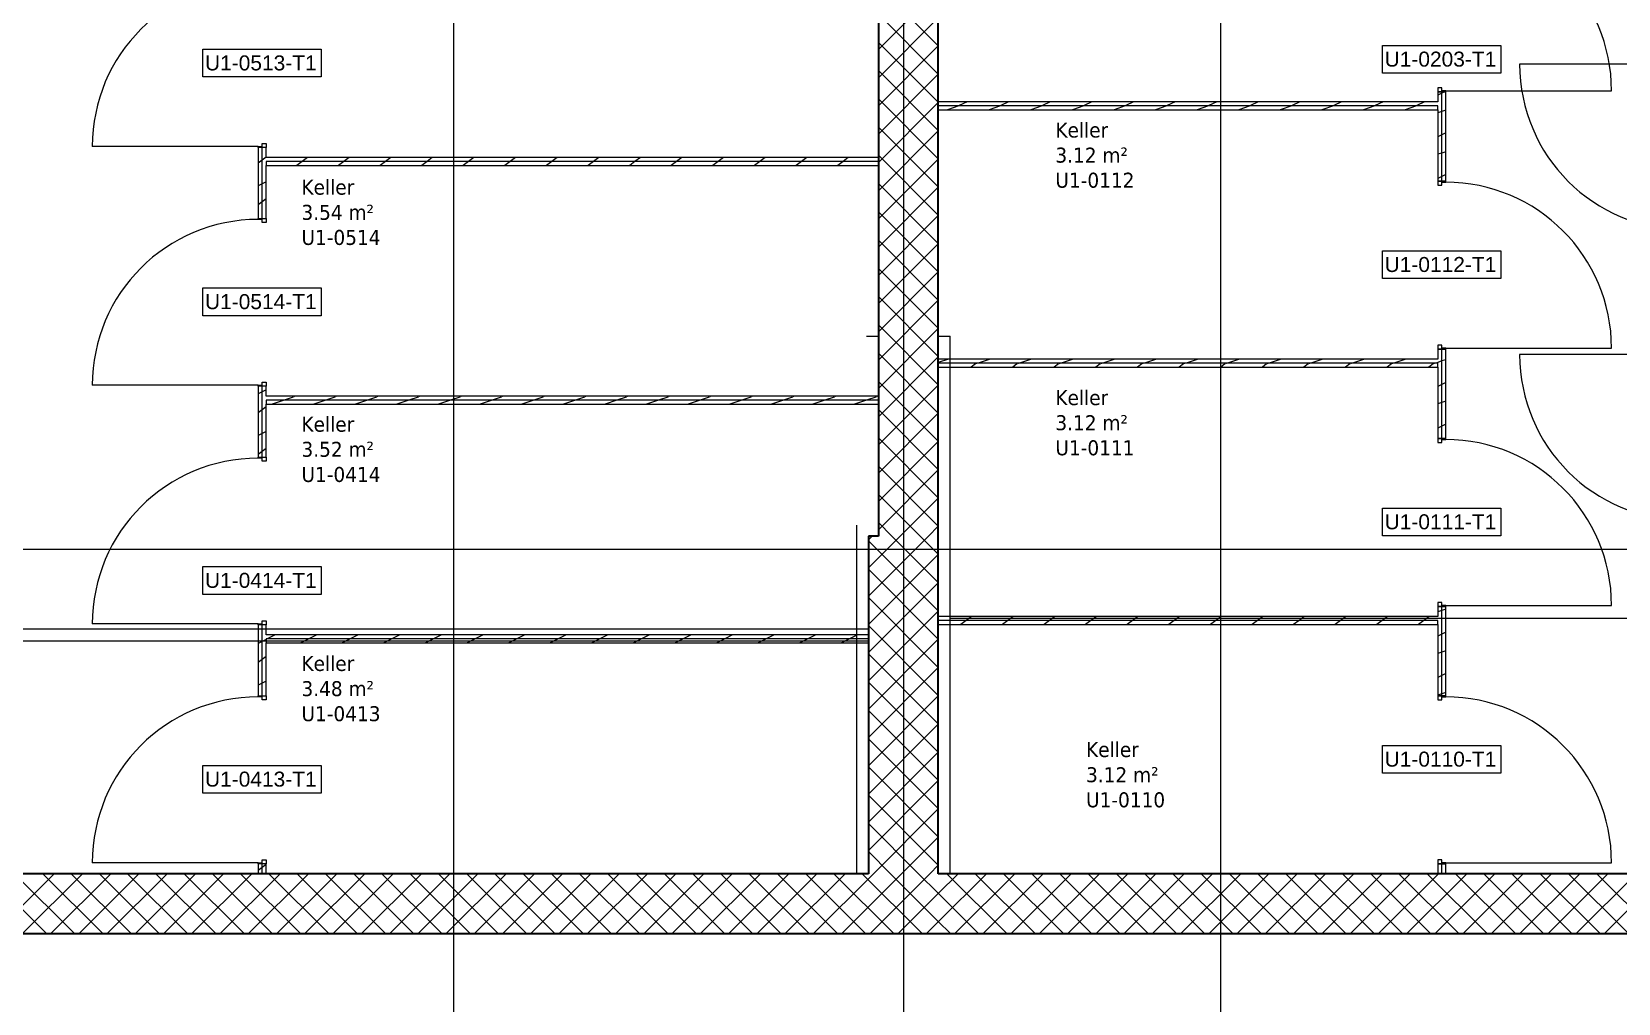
# Model space of a CAD drawing. Extents: x -982 to 937, y -179 to 616.
# Drawn here: x -244.9 to -86.1, y 247 to 344.3 of the extents above; entities that cross this region are included whole.
import ezdxf
from ezdxf.lldxf.tags import DXFTag

# ---------------------------------------------------------------- set-up
doc = ezdxf.new("R2010")
doc.units = 0
doc.layers.get('0').update_dxf_attribs({"lineweight": 13})
for name, color, linetype, lineweight in [('A-AREA-____-IDEN', 7, 'Continuous', 5), ('A-DOOR-____-IDEN', 7, 'Continuous', 5), ('A-DOOR-FRAM-MCUT', 7, 'Continuous', 9), ('A-DOOR-OPNG-OTLN', 7, 'Continuous', 9), ('A-FLOR-____-OVHD', 7, 'Strichpunkt - Fein', 9), ('A-WALL-____-MCUT', 7, 'Continuous', 35), ('A-WALL-____-PATT', 7, 'Continuous', 35), ('A-WALL-FNSH-MCUT', 7, 'Continuous', 35), ('S-GRID-____-OTLN', 7, 'Continuous', 5)]:
    doc.layers.add(name, color=color, linetype=linetype, lineweight=lineweight)
doc.styles.get("Standard").update_dxf_attribs({"font": 'arial.ttf'})
tags = doc.linetypes.add('_Rasterlinie_', pattern=[0.375, 0.2, -0.05, 0.075, -0.05]).pattern_tags.tags
tags[10:11] = [DXFTag(74, 4), DXFTag(75, 0), DXFTag(340, '0'), DXFTag(46, 1.0), DXFTag(50, 0.0), DXFTag(44, 0.0), DXFTag(45, 0.0)]
tags[8:9] = [DXFTag(74, 4), DXFTag(75, 0), DXFTag(340, '0'), DXFTag(46, 1.0), DXFTag(50, 0.0), DXFTag(44, 0.0), DXFTag(45, 0.0)]
tags[6:7] = [DXFTag(74, 4), DXFTag(75, 0), DXFTag(340, '0'), DXFTag(46, 1.0), DXFTag(50, 0.0), DXFTag(44, 0.0), DXFTag(45, 0.0)]
tags[4:5] = [DXFTag(74, 4), DXFTag(75, 0), DXFTag(340, '0'), DXFTag(46, 1.0), DXFTag(50, 0.0), DXFTag(44, 0.0), DXFTag(45, 0.0)]
tags = doc.linetypes.add('Strichpunkt - Fein', pattern=[0.2, 0.1, -0.05, 0, -0.05]).pattern_tags.tags
tags[10:11] = [DXFTag(74, 4), DXFTag(75, 0), DXFTag(340, '0'), DXFTag(46, 1.0), DXFTag(50, 0.0), DXFTag(44, 0.0), DXFTag(45, 0.0)]
tags[8:9] = [DXFTag(74, 4), DXFTag(75, 0), DXFTag(340, '0'), DXFTag(46, 1.0), DXFTag(50, 0.0), DXFTag(44, 0.0), DXFTag(45, 0.0)]
tags[6:7] = [DXFTag(74, 4), DXFTag(75, 0), DXFTag(340, '0'), DXFTag(46, 1.0), DXFTag(50, 0.0), DXFTag(44, 0.0), DXFTag(45, 0.0)]
tags[4:5] = [DXFTag(74, 4), DXFTag(75, 0), DXFTag(340, '0'), DXFTag(46, 1.0), DXFTag(50, 0.0), DXFTag(44, 0.0), DXFTag(45, 0.0)]

# ---------------------------------------------------------------- blocks, each defined once
blk = doc.blocks.new('Referenz-A0UJ2GQRXE', base_point=(-954.02, -167.52))
at = {"layer": 'A-DOOR-____-IDEN', "color": 0, "linetype": 'Continuous', "ltscale": 0.13}
for p, q in [((-227.78, 342.53), (-215.94, 342.53)), ((-227.78, 339.75), (-227.78, 342.53)), ((-215.94, 342.53), (-215.94, 339.75)), ((-109.68, 342.91), (-97.84, 342.91)), ((-109.68, 340.13), (-109.68, 342.91)), ((-97.84, 342.91), (-97.84, 340.13)), ((-97.84, 340.13), (-109.68, 340.13)), ((-215.94, 339.75), (-227.78, 339.75)), ((-109.68, 322.35), (-97.84, 322.35)), ((-109.68, 319.57), (-109.68, 322.35)), ((-97.84, 322.35), (-97.84, 319.57)), ((-97.84, 319.57), (-109.68, 319.57)), ((-227.78, 318.63), (-215.94, 318.63)), ((-227.78, 315.85), (-227.78, 318.63)), ((-215.94, 318.63), (-215.94, 315.85)), ((-215.94, 315.85), (-227.78, 315.85)), ((-109.68, 296.59), (-97.84, 296.59)), ((-109.68, 293.81), (-109.68, 296.59)), ((-97.84, 296.59), (-97.84, 293.81)), ((-97.84, 293.81), (-109.68, 293.81)), ((-227.78, 290.73), (-215.94, 290.73)), ((-227.78, 287.95), (-227.78, 290.73)), ((-215.94, 290.73), (-215.94, 287.95)), ((-215.94, 287.95), (-227.78, 287.95)), ((-109.68, 272.83), (-97.84, 272.83)), ((-109.68, 270.05), (-109.68, 272.83)), ((-97.84, 272.83), (-97.84, 270.05)), ((-227.78, 270.83), (-215.94, 270.83)), ((-227.78, 268.05), (-227.78, 270.83)), ((-215.94, 270.83), (-215.94, 268.05)), ((-97.84, 270.05), (-109.68, 270.05)), ((-215.94, 268.05), (-227.78, 268.05))]:
    blk.add_line(p, q, dxfattribs=at)
at = {"layer": 'A-DOOR-FRAM-MCUT', "color": 0, "linetype": 'Continuous', "ltscale": 0.13}
for p, q in [((-103.76, 338.67), (-104.16, 338.67)), ((-104.16, 338.67), (-104.16, 338.27)), ((-103.76, 338.37), (-103.76, 338.67)), ((-103.36, 338.37), (-103.76, 338.37)), ((-103.36, 338.27), (-103.36, 338.37)), ((-104.16, 338.27), (-103.36, 338.27)), ((-222.26, 332.79), (-221.86, 332.79)), ((-222.26, 332.69), (-222.26, 332.79)), ((-221.46, 332.69), (-222.26, 332.69)), ((-221.86, 333.09), (-221.46, 333.09)), ((-221.86, 332.79), (-221.86, 333.09)), ((-221.46, 333.09), (-221.46, 332.69)), ((-103.36, 329.31), (-104.16, 329.31)), ((-104.16, 329.31), (-104.16, 328.91)), ((-104.16, 328.91), (-103.76, 328.91)), ((-103.76, 328.91), (-103.76, 329.21)), ((-103.76, 329.21), (-103.36, 329.21)), ((-103.36, 329.21), (-103.36, 329.31)), ((-222.26, 325.59), (-221.46, 325.59)), ((-222.26, 325.49), (-222.26, 325.59)), ((-221.86, 325.49), (-222.26, 325.49)), ((-221.86, 325.19), (-221.86, 325.49)), ((-221.46, 325.19), (-221.86, 325.19)), ((-221.46, 325.59), (-221.46, 325.19)), ((-103.76, 312.91), (-104.16, 312.91)), ((-104.16, 312.91), (-104.16, 312.51)), ((-103.76, 312.61), (-103.76, 312.91)), ((-104.16, 312.51), (-103.36, 312.51)), ((-103.36, 312.61), (-103.76, 312.61)), ((-103.36, 312.51), (-103.36, 312.61)), ((-222.26, 308.89), (-221.86, 308.89)), ((-222.26, 308.79), (-222.26, 308.89)), ((-221.46, 308.79), (-222.26, 308.79)), ((-221.86, 309.19), (-221.46, 309.19)), ((-221.86, 308.89), (-221.86, 309.19)), ((-221.46, 309.19), (-221.46, 308.79)), ((-103.36, 303.55), (-104.16, 303.55)), ((-104.16, 303.55), (-104.16, 303.15)), ((-103.76, 303.15), (-103.76, 303.45)), ((-103.76, 303.45), (-103.36, 303.45)), ((-103.36, 303.45), (-103.36, 303.55)), ((-104.16, 303.15), (-103.76, 303.15)), ((-222.26, 301.69), (-221.46, 301.69)), ((-222.26, 301.59), (-222.26, 301.69)), ((-221.86, 301.59), (-222.26, 301.59)), ((-221.86, 301.29), (-221.86, 301.59)), ((-221.46, 301.29), (-221.86, 301.29)), ((-221.46, 301.69), (-221.46, 301.29)), ((-103.76, 287.15), (-104.16, 287.15)), ((-104.16, 287.15), (-104.16, 286.75)), ((-104.16, 286.75), (-103.36, 286.75)), ((-103.76, 286.85), (-103.76, 287.15)), ((-103.36, 286.85), (-103.76, 286.85)), ((-103.36, 286.75), (-103.36, 286.85)), ((-222.26, 284.99), (-221.86, 284.99)), ((-222.26, 284.89), (-222.26, 284.99)), ((-221.46, 284.89), (-222.26, 284.89)), ((-221.86, 285.29), (-221.46, 285.29)), ((-221.86, 284.99), (-221.86, 285.29)), ((-221.46, 285.29), (-221.46, 284.89)), ((-222.26, 277.79), (-221.46, 277.79)), ((-222.26, 277.69), (-222.26, 277.79)), ((-221.86, 277.69), (-222.26, 277.69)), ((-221.86, 277.39), (-221.86, 277.69)), ((-221.46, 277.39), (-221.86, 277.39)), ((-221.46, 277.79), (-221.46, 277.39)), ((-103.36, 277.79), (-104.16, 277.79)), ((-104.16, 277.79), (-104.16, 277.39)), ((-104.16, 277.39), (-103.76, 277.39)), ((-103.76, 277.39), (-103.76, 277.69)), ((-103.76, 277.69), (-103.36, 277.69)), ((-103.36, 277.69), (-103.36, 277.79)), ((-222.26, 261.09), (-221.86, 261.09)), ((-222.26, 260.99), (-222.26, 261.09)), ((-221.46, 260.99), (-222.26, 260.99)), ((-221.86, 261.39), (-221.46, 261.39)), ((-221.86, 261.09), (-221.86, 261.39)), ((-221.46, 261.39), (-221.46, 260.99)), ((-103.76, 261.39), (-104.16, 261.39)), ((-104.16, 261.39), (-104.16, 260.99)), ((-104.16, 260.99), (-103.36, 260.99)), ((-103.76, 261.09), (-103.76, 261.39)), ((-103.36, 261.09), (-103.76, 261.09)), ((-103.36, 260.99), (-103.36, 261.09))]:
    blk.add_line(p, q, dxfattribs=at)
at = {"layer": 'A-DOOR-OPNG-OTLN', "color": 0, "linetype": 'Continuous', "ltscale": 0.13}
for p, q in [((-79.36, 341.04), (-95.96, 341.04)), ((-103.36, 338.37), (-86.76, 338.37)), ((-222.26, 332.79), (-238.86, 332.79)), ((-103.36, 312.61), (-86.76, 312.61)), ((-79.36, 311.97), (-95.96, 311.97)), ((-222.26, 308.89), (-238.86, 308.89)), ((-103.36, 286.85), (-86.76, 286.85)), ((-222.26, 284.99), (-238.86, 284.99)), ((-222.26, 261.09), (-238.86, 261.09)), ((-103.36, 261.09), (-86.76, 261.09))]:
    blk.add_line(p, q, dxfattribs=at)
for centre, major_axis in [((-103.36, 338.37), (16.6, 0)), ((-222.26, 332.79), (0, 16.6)), ((-79.36, 341.04), (-16.6, 0)), ((-103.36, 312.61), (16.6, 0)), ((-222.26, 308.89), (0, 16.6)), ((-79.36, 311.97), (-16.6, 0)), ((-103.36, 286.85), (16.6, 0)), ((-222.26, 284.99), (0, 16.6)), ((-222.26, 261.09), (0, 16.6)), ((-103.36, 261.09), (16.6, 0))]:
    blk.add_ellipse(centre, major_axis=major_axis, ratio=1, start_param=0, end_param=1.570796, dxfattribs=at)
at = {"layer": 'A-FLOR-____-OVHD', "color": 0, "linetype": 'Strichpunkt - Fein', "ltscale": 0.13}
for p, q in [((-161.36, 313.79), (-160.16, 313.79)), ((-154.16, 313.79), (-152.96, 313.79)), ((-152.96, 259.99), (-152.96, 313.79)), ((-162.36, 294.89), (-162.36, 259.99)), ((-246.46, 284.49), (-161.16, 284.49)), ((-152.96, 285.59), (19.84, 285.59)), ((-246.46, 283.29), (-161.16, 283.29))]:
    blk.add_line(p, q, dxfattribs=at)
at = {"layer": 'A-WALL-____-MCUT', "color": 0, "linetype": 'Continuous', "ltscale": 0.35}
for p, q in [((-160.16, 427.29), (-160.16, 331.69)), ((-154.16, 259.99), (-154.16, 413.75)), ((-160.16, 331.69), (-160.16, 293.79)), ((-160.16, 293.79), (-161.16, 293.79)), ((-161.16, 293.79), (-161.16, 259.99)), ((-161.16, 259.99), (-246.46, 259.99)), ((-58.71, 259.99), (-154.16, 259.99)), ((-461.36, 253.99), (-58.71, 253.99))]:
    blk.add_line(p, q, dxfattribs=at)
at = {"layer": 'A-WALL-____-MCUT', "color": 0, "linetype": 'Continuous', "lineweight": 9, "ltscale": 0.13}
for p, q in [((-104.16, 336.87), (-154.16, 336.87)), ((-104.16, 336.47), (-104.16, 336.87)), ((-103.76, 329.31), (-103.76, 338.27)), ((-221.86, 325.59), (-221.86, 332.69)), ((-160.16, 331.29), (-221.46, 331.29)), ((-221.46, 331.29), (-221.46, 330.89)), ((-103.76, 303.55), (-103.76, 312.51)), ((-104.16, 311.11), (-154.16, 311.11)), ((-104.16, 310.71), (-104.16, 311.11)), ((-221.86, 301.69), (-221.86, 308.79)), ((-160.16, 307.39), (-221.46, 307.39)), ((-221.46, 307.39), (-221.46, 306.99)), ((-103.76, 277.79), (-103.76, 286.75)), ((-221.86, 277.79), (-221.86, 284.89)), ((-104.16, 285.35), (-154.16, 285.35)), ((-104.16, 284.95), (-104.16, 285.35)), ((-161.16, 283.49), (-221.46, 283.49)), ((-221.46, 283.49), (-221.46, 283.09)), ((-221.86, 259.99), (-221.86, 260.99)), ((-103.76, 259.99), (-103.76, 260.99))]:
    blk.add_line(p, q, dxfattribs=at)
at = {"layer": 'A-WALL-____-PATT', "color": 0, "linetype": 'Continuous', "lineweight": 9, "ltscale": 0.13}
for p, q in [((-154.16, 342.88), (-160.16, 348.88)), ((-160.16, 342.51), (-154.16, 348.51)), ((-154.16, 340.05), (-160.16, 346.05)), ((-160.16, 339.68), (-154.16, 345.68)), ((-154.16, 337.22), (-160.16, 343.22)), ((-160.16, 336.86), (-154.16, 342.86)), ((-154.16, 334.39), (-160.16, 340.39)), ((-160.16, 334.03), (-154.16, 340.03)), ((-154.16, 331.57), (-160.16, 337.57)), ((-160.16, 331.2), (-154.16, 337.2)), ((-152.1, 336.85), (-153.23, 336.47)), ((-151.28, 337.27), (-152.06, 336.88)), ((-147.93, 336.85), (-149.07, 336.47)), ((-147.12, 337.27), (-147.9, 336.88)), ((-143.77, 336.85), (-144.9, 336.47)), ((-142.95, 337.27), (-143.73, 336.88)), ((-139.6, 336.85), (-140.74, 336.47)), ((-138.79, 337.27), (-139.57, 336.88)), ((-135.44, 336.85), (-136.57, 336.47)), ((-134.62, 337.27), (-135.4, 336.88)), ((-131.27, 336.85), (-132.41, 336.47)), ((-130.46, 337.27), (-131.24, 336.88)), ((-127.11, 336.85), (-128.25, 336.47)), ((-126.29, 337.27), (-127.07, 336.88)), ((-122.94, 336.85), (-124.08, 336.47)), ((-122.13, 337.27), (-122.91, 336.88)), ((-118.78, 336.85), (-119.92, 336.47)), ((-117.96, 337.27), (-118.74, 336.88)), ((-114.61, 336.85), (-115.75, 336.47)), ((-113.8, 337.27), (-114.58, 336.88)), ((-110.45, 336.85), (-111.59, 336.47)), ((-109.63, 337.27), (-110.41, 336.88)), ((-106.28, 336.85), (-107.42, 336.47)), ((-105.47, 337.27), (-106.25, 336.88)), ((-103.76, 338.13), (-104.16, 337.93)), ((-103.47, 338.27), (-103.76, 338.13)), ((-103.76, 336.31), (-104.16, 336.17)), ((-103.36, 336.44), (-103.76, 336.31)), ((-154.16, 328.74), (-160.16, 334.74)), ((-160.16, 328.37), (-154.16, 334.37)), ((-103.76, 333.96), (-104.16, 333.76)), ((-103.36, 334.16), (-103.76, 333.96)), ((-103.76, 332.14), (-104.16, 332.01)), ((-103.36, 332.27), (-103.76, 332.14)), ((-221.86, 331.41), (-222.26, 331.11)), ((-221.46, 331.71), (-221.86, 331.41)), ((-217.85, 331.29), (-218.38, 330.89)), ((-217.31, 331.69), (-217.85, 331.29)), ((-213.68, 331.29), (-214.21, 330.89)), ((-213.15, 331.69), (-213.68, 331.29)), ((-209.52, 331.29), (-210.05, 330.89)), ((-208.98, 331.69), (-209.52, 331.29)), ((-205.35, 331.29), (-205.88, 330.89)), ((-204.82, 331.69), (-205.35, 331.29)), ((-201.19, 331.29), (-201.72, 330.89)), ((-200.65, 331.69), (-201.19, 331.29)), ((-197.02, 331.29), (-197.55, 330.89)), ((-196.49, 331.69), (-197.02, 331.29)), ((-192.86, 331.29), (-193.39, 330.89)), ((-192.32, 331.69), (-192.86, 331.29)), ((-188.69, 331.29), (-189.22, 330.89)), ((-188.16, 331.69), (-188.69, 331.29)), ((-184.53, 331.29), (-185.06, 330.89)), ((-183.99, 331.69), (-184.53, 331.29)), ((-180.36, 331.29), (-180.89, 330.89)), ((-179.83, 331.69), (-180.36, 331.29)), ((-176.2, 331.29), (-176.73, 330.89)), ((-175.66, 331.69), (-176.2, 331.29)), ((-172.03, 331.29), (-172.56, 330.89)), ((-171.5, 331.69), (-172.03, 331.29)), ((-167.87, 331.29), (-168.4, 330.89)), ((-167.33, 331.69), (-167.87, 331.29)), ((-163.7, 331.29), (-164.23, 330.89)), ((-163.17, 331.69), (-163.7, 331.29)), ((-154.16, 325.91), (-160.16, 331.91)), ((-160.16, 325.54), (-154.16, 331.54)), ((-221.86, 329.06), (-222.26, 328.86)), ((-221.46, 329.26), (-221.86, 329.06)), ((-154.16, 323.08), (-160.16, 329.08)), ((-103.76, 329.8), (-104.16, 329.6)), ((-103.36, 330), (-103.76, 329.8)), ((-221.86, 327.24), (-222.26, 326.94)), ((-221.46, 327.54), (-221.86, 327.24)), ((-160.16, 322.71), (-154.16, 328.71)), ((-154.16, 320.25), (-160.16, 326.25)), ((-160.16, 319.89), (-154.16, 325.89)), ((-154.16, 317.42), (-160.16, 323.42)), ((-160.16, 317.06), (-154.16, 323.06)), ((-154.16, 314.59), (-160.16, 320.59)), ((-160.16, 314.23), (-154.16, 320.23)), ((-154.16, 311.77), (-160.16, 317.77)), ((-160.16, 311.4), (-154.16, 317.4)), ((-154.16, 308.94), (-160.16, 314.94)), ((-160.16, 308.57), (-154.16, 314.57)), ((-154.16, 306.11), (-160.16, 312.11)), ((-160.16, 305.74), (-154.16, 311.74)), ((-153.15, 311.51), (-154.16, 311.18)), ((-148.98, 311.51), (-150.18, 311.11)), ((-144.82, 311.51), (-146.02, 311.11)), ((-140.65, 311.51), (-141.85, 311.11)), ((-136.49, 311.51), (-137.69, 311.11)), ((-132.32, 311.51), (-133.52, 311.11)), ((-128.16, 311.51), (-129.36, 311.11)), ((-124, 311.51), (-125.2, 311.11)), ((-119.83, 311.51), (-121.03, 311.11)), ((-115.67, 311.51), (-116.87, 311.11)), ((-111.5, 311.51), (-112.7, 311.11)), ((-107.34, 311.51), (-108.54, 311.11)), ((-103.36, 311.45), (-103.76, 311.32)), ((-150.45, 311.03), (-150.88, 310.71)), ((-150.18, 311.11), (-150.43, 311.03)), ((-146.29, 311.03), (-146.71, 310.71)), ((-146.02, 311.11), (-146.26, 311.03)), ((-142.12, 311.03), (-142.55, 310.71)), ((-141.85, 311.11), (-142.1, 311.03)), ((-137.96, 311.03), (-138.38, 310.71)), ((-137.69, 311.11), (-137.93, 311.03)), ((-133.79, 311.03), (-134.22, 310.71)), ((-133.52, 311.11), (-133.77, 311.03)), ((-129.63, 311.03), (-130.05, 310.71)), ((-129.36, 311.11), (-129.6, 311.03)), ((-125.46, 311.03), (-125.89, 310.71)), ((-125.2, 311.11), (-125.44, 311.03)), ((-121.29, 311.03), (-121.72, 310.71)), ((-121.03, 311.11), (-121.27, 311.03)), ((-117.13, 311.03), (-117.56, 310.71)), ((-116.87, 311.11), (-117.11, 311.03)), ((-112.96, 311.04), (-113.39, 310.71)), ((-112.7, 311.11), (-112.94, 311.03)), ((-108.8, 311.04), (-109.23, 310.71)), ((-108.54, 311.11), (-108.78, 311.03)), ((-104.63, 311.04), (-105.06, 310.71)), ((-104.37, 311.11), (-104.61, 311.03)), ((-104.16, 311.18), (-104.37, 311.11)), ((-103.76, 311.32), (-104.16, 311.18)), ((-221.86, 308.23), (-222.26, 308.03)), ((-221.46, 308.43), (-221.86, 308.23)), ((-154.16, 303.28), (-160.16, 309.28)), ((-160.16, 302.91), (-154.16, 308.91)), ((-103.76, 308.97), (-104.16, 308.77)), ((-103.36, 309.17), (-103.76, 308.97)), ((-221.46, 306.72), (-221.86, 306.42)), ((-219.65, 307.39), (-220.85, 306.99)), ((-218.74, 307.7), (-219.65, 307.39)), ((-218.57, 307.79), (-218.7, 307.73)), ((-215.48, 307.39), (-216.68, 306.99)), ((-214.57, 307.7), (-215.48, 307.39)), ((-214.41, 307.79), (-214.54, 307.73)), ((-211.32, 307.39), (-212.52, 306.99)), ((-210.41, 307.7), (-211.32, 307.39)), ((-210.24, 307.79), (-210.37, 307.73)), ((-207.16, 307.39), (-208.36, 306.99)), ((-206.24, 307.7), (-207.16, 307.39)), ((-206.08, 307.79), (-206.21, 307.73)), ((-202.99, 307.39), (-204.19, 306.99)), ((-202.08, 307.7), (-202.99, 307.39)), ((-201.91, 307.79), (-202.04, 307.73)), ((-198.83, 307.39), (-200.03, 306.99)), ((-197.91, 307.7), (-198.83, 307.39)), ((-197.75, 307.79), (-197.88, 307.73)), ((-194.66, 307.39), (-195.86, 306.99)), ((-193.75, 307.7), (-194.66, 307.39)), ((-193.58, 307.79), (-193.71, 307.73)), ((-190.5, 307.39), (-191.7, 306.99)), ((-189.58, 307.7), (-190.5, 307.39)), ((-189.42, 307.79), (-189.55, 307.73)), ((-186.33, 307.39), (-187.53, 306.99)), ((-185.42, 307.7), (-186.33, 307.39)), ((-185.25, 307.79), (-185.38, 307.73)), ((-182.17, 307.39), (-183.37, 306.99)), ((-181.25, 307.7), (-182.17, 307.39)), ((-181.09, 307.79), (-181.22, 307.73)), ((-178, 307.39), (-179.2, 306.99)), ((-177.09, 307.7), (-178, 307.39)), ((-176.92, 307.79), (-177.05, 307.73)), ((-173.84, 307.39), (-175.04, 306.99)), ((-172.92, 307.7), (-173.84, 307.39)), ((-172.76, 307.79), (-172.89, 307.73)), ((-169.67, 307.39), (-170.87, 306.99)), ((-168.76, 307.7), (-169.67, 307.39)), ((-168.59, 307.79), (-168.72, 307.73)), ((-165.51, 307.39), (-166.71, 306.99)), ((-164.59, 307.7), (-165.51, 307.39)), ((-164.43, 307.79), (-164.56, 307.73)), ((-161.34, 307.39), (-162.54, 306.99)), ((-160.43, 307.7), (-161.34, 307.39)), ((-160.26, 307.79), (-160.39, 307.73)), ((-103.76, 307.15), (-104.16, 307.02)), ((-103.36, 307.29), (-103.76, 307.15)), ((-221.86, 306.42), (-222.26, 306.12)), ((-154.16, 300.45), (-160.16, 306.45)), ((-160.16, 300.09), (-154.16, 306.09)), ((-103.36, 305.01), (-103.76, 304.81)), ((-221.86, 304.07), (-222.26, 303.87)), ((-221.46, 304.27), (-221.86, 304.07)), ((-154.16, 297.62), (-160.16, 303.62)), ((-103.76, 304.81), (-104.16, 304.61)), ((-221.86, 302.25), (-222.26, 301.95)), ((-221.46, 302.55), (-221.86, 302.25)), ((-160.16, 297.26), (-154.16, 303.26)), ((-154.16, 294.8), (-160.16, 300.8)), ((-160.16, 294.43), (-154.16, 300.43)), ((-155.98, 293.79), (-160.16, 297.97)), ((-157.97, 293.79), (-154.16, 297.6)), ((-158.81, 293.79), (-160.16, 295.14)), ((-155.14, 293.79), (-154.16, 294.77)), ((-161.16, 293.43), (-160.8, 293.79)), ((-161.16, 290.6), (-157.97, 293.79)), ((-161.16, 287.77), (-155.14, 293.79)), ((-154.16, 286.31), (-161.16, 293.31)), ((-154.16, 289.14), (-158.81, 293.79)), ((-154.16, 291.97), (-155.98, 293.79)), ((-161.16, 284.94), (-154.16, 291.94)), ((-154.16, 283.48), (-161.16, 290.48)), ((-161.16, 282.12), (-154.16, 289.12)), ((-154.16, 280.65), (-161.16, 287.65)), ((-161.16, 279.29), (-154.16, 286.29)), ((-103.76, 286.33), (-104.16, 286.2)), ((-103.36, 286.46), (-103.76, 286.33)), ((-154.16, 277.83), (-161.16, 284.83)), ((-151.37, 285.35), (-151.91, 284.95)), ((-150.84, 285.75), (-151.37, 285.35)), ((-147.21, 285.35), (-147.74, 284.95)), ((-146.67, 285.75), (-147.21, 285.35)), ((-143.04, 285.35), (-143.58, 284.95)), ((-142.51, 285.75), (-143.04, 285.35)), ((-138.88, 285.35), (-139.41, 284.95)), ((-138.34, 285.75), (-138.88, 285.35)), ((-134.71, 285.35), (-135.25, 284.95)), ((-134.18, 285.75), (-134.71, 285.35)), ((-130.55, 285.35), (-131.08, 284.95)), ((-130.01, 285.75), (-130.55, 285.35)), ((-126.38, 285.35), (-126.92, 284.95)), ((-125.85, 285.75), (-126.38, 285.35)), ((-122.22, 285.35), (-122.75, 284.95)), ((-121.68, 285.75), (-122.22, 285.35)), ((-118.05, 285.35), (-118.59, 284.95)), ((-117.52, 285.75), (-118.05, 285.35)), ((-113.89, 285.35), (-114.42, 284.95)), ((-113.35, 285.75), (-113.89, 285.35)), ((-109.72, 285.35), (-110.26, 284.95)), ((-109.19, 285.75), (-109.72, 285.35)), ((-105.56, 285.35), (-106.09, 284.95)), ((-105.02, 285.75), (-105.56, 285.35)), ((-221.86, 283.24), (-222.26, 283.04)), ((-221.46, 283.44), (-221.86, 283.24)), ((-221.36, 283.49), (-221.46, 283.44)), ((-220.56, 283.89), (-221.36, 283.49)), ((-217.19, 283.49), (-217.99, 283.09)), ((-216.39, 283.89), (-217.19, 283.49)), ((-213.03, 283.49), (-213.83, 283.09)), ((-212.23, 283.89), (-213.03, 283.49)), ((-208.86, 283.49), (-209.66, 283.09)), ((-208.06, 283.89), (-208.86, 283.49)), ((-204.7, 283.49), (-205.5, 283.09)), ((-203.9, 283.89), (-204.7, 283.49)), ((-200.54, 283.49), (-201.34, 283.09)), ((-199.74, 283.89), (-200.54, 283.49)), ((-196.37, 283.49), (-197.17, 283.09)), ((-195.57, 283.89), (-196.37, 283.49)), ((-192.21, 283.49), (-193.01, 283.09)), ((-191.41, 283.89), (-192.21, 283.49)), ((-188.04, 283.49), (-188.84, 283.09)), ((-187.24, 283.89), (-188.04, 283.49)), ((-183.88, 283.49), (-184.68, 283.09)), ((-183.08, 283.89), (-183.88, 283.49)), ((-179.71, 283.49), (-180.51, 283.09)), ((-178.91, 283.89), (-179.71, 283.49)), ((-175.55, 283.49), (-176.35, 283.09)), ((-174.75, 283.89), (-175.55, 283.49)), ((-171.38, 283.49), (-172.18, 283.09)), ((-170.58, 283.89), (-171.38, 283.49)), ((-167.22, 283.49), (-168.02, 283.09)), ((-166.42, 283.89), (-167.22, 283.49)), ((-163.05, 283.49), (-163.85, 283.09)), ((-162.25, 283.89), (-163.05, 283.49)), ((-161.16, 276.46), (-154.16, 283.46)), ((-103.76, 283.98), (-104.16, 283.78)), ((-103.36, 284.18), (-103.76, 283.98)), ((-221.86, 281.43), (-222.26, 281.13)), ((-221.46, 281.73), (-221.86, 281.43)), ((-154.16, 275), (-161.16, 282)), ((-103.76, 282.16), (-104.16, 282.03)), ((-103.36, 282.3), (-103.76, 282.16)), ((-161.16, 273.63), (-154.16, 280.63)), ((-103.76, 279.82), (-104.16, 279.62)), ((-103.36, 280.02), (-103.76, 279.82)), ((-221.86, 279.08), (-222.26, 278.88)), ((-221.46, 279.28), (-221.86, 279.08)), ((-154.16, 272.17), (-161.16, 279.17)), ((-103.76, 278), (-104.16, 277.87)), ((-103.36, 278.13), (-103.76, 278)), ((-161.16, 270.8), (-154.16, 277.8)), ((-154.16, 269.34), (-161.16, 276.34)), ((-161.16, 267.97), (-154.16, 274.97)), ((-154.16, 266.51), (-161.16, 273.51)), ((-161.16, 265.15), (-154.16, 272.15)), ((-154.16, 263.68), (-161.16, 270.68)), ((-161.16, 262.32), (-154.16, 269.32)), ((-154.16, 260.85), (-161.16, 267.85)), ((-160.65, 259.99), (-154.16, 266.49)), ((-156.13, 259.99), (-161.16, 265.03)), ((-158.95, 259.99), (-161.16, 262.2)), ((-157.83, 259.99), (-154.16, 263.66)), ((-221.86, 260.6), (-222.26, 260.3)), ((-221.46, 260.9), (-221.86, 260.6)), ((-155, 259.99), (-154.16, 260.83)), ((-243.46, 253.99), (-249.46, 259.99)), ((-248.68, 253.99), (-242.68, 259.99)), ((-240.64, 253.99), (-246.64, 259.99)), ((-245.85, 253.99), (-239.85, 259.99)), ((-237.81, 253.99), (-243.81, 259.99)), ((-243.02, 253.99), (-237.02, 259.99)), ((-234.98, 253.99), (-240.98, 259.99)), ((-240.19, 253.99), (-234.19, 259.99)), ((-232.15, 253.99), (-238.15, 259.99)), ((-237.37, 253.99), (-231.37, 259.99)), ((-229.32, 253.99), (-235.32, 259.99)), ((-234.54, 253.99), (-228.54, 259.99)), ((-226.49, 253.99), (-232.49, 259.99)), ((-231.71, 253.99), (-225.71, 259.99)), ((-223.66, 253.99), (-229.66, 259.99)), ((-228.88, 253.99), (-222.88, 259.99)), ((-220.84, 253.99), (-226.84, 259.99)), ((-226.05, 253.99), (-220.05, 259.99)), ((-218.01, 253.99), (-224.01, 259.99)), ((-223.22, 253.99), (-217.22, 259.99)), ((-215.18, 253.99), (-221.18, 259.99)), ((-220.39, 253.99), (-214.39, 259.99)), ((-212.35, 253.99), (-218.35, 259.99)), ((-217.57, 253.99), (-211.57, 259.99)), ((-209.52, 253.99), (-215.52, 259.99)), ((-214.74, 253.99), (-208.74, 259.99)), ((-206.69, 253.99), (-212.69, 259.99)), ((-211.91, 253.99), (-205.91, 259.99)), ((-203.87, 253.99), (-209.87, 259.99)), ((-209.08, 253.99), (-203.08, 259.99)), ((-201.04, 253.99), (-207.04, 259.99)), ((-206.25, 253.99), (-200.25, 259.99)), ((-198.21, 253.99), (-204.21, 259.99)), ((-203.42, 253.99), (-197.42, 259.99)), ((-195.38, 253.99), (-201.38, 259.99)), ((-200.6, 253.99), (-194.6, 259.99)), ((-192.55, 253.99), (-198.55, 259.99)), ((-197.77, 253.99), (-191.77, 259.99)), ((-189.72, 253.99), (-195.72, 259.99)), ((-194.94, 253.99), (-188.94, 259.99)), ((-186.9, 253.99), (-192.9, 259.99)), ((-192.11, 253.99), (-186.11, 259.99)), ((-184.07, 253.99), (-190.07, 259.99)), ((-189.28, 253.99), (-183.28, 259.99)), ((-181.24, 253.99), (-187.24, 259.99)), ((-186.45, 253.99), (-180.45, 259.99)), ((-178.41, 253.99), (-184.41, 259.99)), ((-183.62, 253.99), (-177.62, 259.99)), ((-175.58, 253.99), (-181.58, 259.99)), ((-180.8, 253.99), (-174.8, 259.99)), ((-172.75, 253.99), (-178.75, 259.99)), ((-177.97, 253.99), (-171.97, 259.99)), ((-169.92, 253.99), (-175.92, 259.99)), ((-175.14, 253.99), (-169.14, 259.99)), ((-167.1, 253.99), (-173.1, 259.99)), ((-172.31, 253.99), (-166.31, 259.99)), ((-164.27, 253.99), (-170.27, 259.99)), ((-169.48, 253.99), (-163.48, 259.99)), ((-161.44, 253.99), (-167.44, 259.99)), ((-166.65, 253.99), (-160.65, 259.99)), ((-158.61, 253.99), (-164.61, 259.99)), ((-163.83, 253.99), (-157.83, 259.99)), ((-155.78, 253.99), (-161.78, 259.99)), ((-161, 253.99), (-155, 259.99)), ((-154.16, 255.2), (-158.95, 259.99)), ((-154.16, 258.03), (-156.13, 259.99)), ((-154.16, 258), (-152.17, 259.99)), ((-154.16, 255.17), (-149.34, 259.99)), ((-147.3, 253.99), (-153.3, 259.99)), ((-152.51, 253.99), (-146.51, 259.99)), ((-144.47, 253.99), (-150.47, 259.99)), ((-149.68, 253.99), (-143.68, 259.99)), ((-141.64, 253.99), (-147.64, 259.99)), ((-146.86, 253.99), (-140.86, 259.99)), ((-138.81, 253.99), (-144.81, 259.99)), ((-144.03, 253.99), (-138.03, 259.99)), ((-135.98, 253.99), (-141.98, 259.99)), ((-141.2, 253.99), (-135.2, 259.99)), ((-133.16, 253.99), (-139.16, 259.99)), ((-138.37, 253.99), (-132.37, 259.99)), ((-130.33, 253.99), (-136.33, 259.99)), ((-135.54, 253.99), (-129.54, 259.99)), ((-127.5, 253.99), (-133.5, 259.99)), ((-132.71, 253.99), (-126.71, 259.99)), ((-124.67, 253.99), (-130.67, 259.99)), ((-129.88, 253.99), (-123.88, 259.99)), ((-121.84, 253.99), (-127.84, 259.99)), ((-127.06, 253.99), (-121.06, 259.99)), ((-119.01, 253.99), (-125.01, 259.99)), ((-124.23, 253.99), (-118.23, 259.99)), ((-116.18, 253.99), (-122.18, 259.99)), ((-121.4, 253.99), (-115.4, 259.99)), ((-113.36, 253.99), (-119.36, 259.99)), ((-118.57, 253.99), (-112.57, 259.99)), ((-110.53, 253.99), (-116.53, 259.99)), ((-115.74, 253.99), (-109.74, 259.99)), ((-107.7, 253.99), (-113.7, 259.99)), ((-112.91, 253.99), (-106.91, 259.99)), ((-104.87, 253.99), (-110.87, 259.99)), ((-110.09, 253.99), (-104.09, 259.99)), ((-102.04, 253.99), (-108.04, 259.99)), ((-107.26, 253.99), (-101.26, 259.99)), ((-99.21, 253.99), (-105.21, 259.99)), ((-104.43, 253.99), (-98.43, 259.99)), ((-96.39, 253.99), (-102.39, 259.99)), ((-101.6, 253.99), (-95.6, 259.99)), ((-93.56, 253.99), (-99.56, 259.99)), ((-98.77, 253.99), (-92.77, 259.99)), ((-90.73, 253.99), (-96.73, 259.99)), ((-95.94, 253.99), (-89.94, 259.99)), ((-87.9, 253.99), (-93.9, 259.99)), ((-93.12, 253.99), (-87.12, 259.99)), ((-85.07, 253.99), (-91.07, 259.99)), ((-90.29, 253.99), (-84.29, 259.99)), ((-82.24, 253.99), (-88.24, 259.99)), ((-87.46, 253.99), (-81.46, 259.99)), ((-158.17, 253.99), (-154.16, 258)), ((-150.13, 253.99), (-154.16, 258.03)), ((-155.34, 253.99), (-154.16, 255.17)), ((-152.95, 253.99), (-154.16, 255.2))]:
    blk.add_line(p, q, dxfattribs=at)
at = {"layer": 'A-WALL-FNSH-MCUT', "color": 0, "linetype": 'Continuous', "lineweight": 9, "ltscale": 0.13}
for p, q in [((-104.16, 337.27), (-154.16, 337.27)), ((-104.16, 338.27), (-104.16, 337.27)), ((-103.36, 338.27), (-104.16, 338.27)), ((-103.36, 329.31), (-103.36, 338.27)), ((-154.16, 336.47), (-104.16, 336.47)), ((-104.16, 336.47), (-104.16, 329.31)), ((-222.26, 332.69), (-222.26, 325.59)), ((-221.46, 332.69), (-222.26, 332.69)), ((-221.46, 331.69), (-221.46, 332.69)), ((-160.16, 331.69), (-221.46, 331.69)), ((-221.46, 325.59), (-221.46, 330.89)), ((-221.46, 330.89), (-160.16, 330.89)), ((-104.16, 329.31), (-103.36, 329.31)), ((-222.26, 325.59), (-221.46, 325.59)), ((-104.16, 311.51), (-154.16, 311.51)), ((-104.16, 312.51), (-104.16, 311.51)), ((-103.36, 312.51), (-104.16, 312.51)), ((-103.36, 303.55), (-103.36, 312.51)), ((-154.16, 310.71), (-104.16, 310.71)), ((-104.16, 310.71), (-104.16, 303.55)), ((-222.26, 308.79), (-222.26, 301.69)), ((-221.46, 308.79), (-222.26, 308.79)), ((-221.46, 307.79), (-221.46, 308.79)), ((-160.16, 307.79), (-221.46, 307.79)), ((-221.46, 301.69), (-221.46, 306.99)), ((-221.46, 306.99), (-160.16, 306.99)), ((-104.16, 303.55), (-103.36, 303.55)), ((-222.26, 301.69), (-221.46, 301.69)), ((-104.16, 286.75), (-104.16, 285.75)), ((-103.36, 286.75), (-104.16, 286.75)), ((-103.36, 277.79), (-103.36, 286.75)), ((-222.26, 284.89), (-222.26, 277.79)), ((-221.46, 284.89), (-222.26, 284.89)), ((-221.46, 283.89), (-221.46, 284.89)), ((-104.16, 285.75), (-154.16, 285.75)), ((-154.16, 284.95), (-104.16, 284.95)), ((-104.16, 284.95), (-104.16, 277.79)), ((-161.16, 283.89), (-221.46, 283.89)), ((-221.46, 277.79), (-221.46, 283.09)), ((-221.46, 283.09), (-161.16, 283.09)), ((-222.26, 277.79), (-221.46, 277.79)), ((-104.16, 277.79), (-103.36, 277.79)), ((-222.26, 260.99), (-222.26, 259.99)), ((-221.46, 260.99), (-222.26, 260.99)), ((-221.46, 259.99), (-221.46, 260.99)), ((-104.16, 260.99), (-104.16, 259.99)), ((-103.36, 260.99), (-104.16, 260.99)), ((-103.36, 259.99), (-103.36, 260.99))]:
    blk.add_line(p, q, dxfattribs=at)
at = {"layer": 'S-GRID-____-OTLN', "color": 0, "linetype": '_Rasterlinie_', "ltscale": 0.13}
for p, q in [((-157.66, 606.16), (-157.66, 205.98)), ((-202.66, -167.52), (-202.66, 592.59)), ((-125.86, -167.52), (-125.86, 592.59)), ((-938.86, 292.49), (306.33, 292.49))]:
    blk.add_line(p, q, dxfattribs=at)
at = {"layer": 'A-AREA-____-IDEN', "color": 0, "linetype": 'Continuous', "ltscale": 0.13, "char_height": 1.5, "attachment_point": 1}
for s, insert in [('{\\W0.9;\\fVerdana;Keller}', (-142.44, 335.19)), ('{\\W0.9;\\fVerdana;3.12 m²}', (-142.44, 332.68)), ('{\\W0.9;\\fVerdana;Keller}', (-217.92, 329.47)), ('{\\W0.9;\\fVerdana;U1-0112}', (-142.44, 330.17)), ('{\\W0.9;\\fVerdana;3.54 m²}', (-217.92, 326.95)), ('{\\W0.9;\\fVerdana;U1-0514}', (-217.92, 324.44)), ('{\\W0.9;\\fVerdana;Keller}', (-142.44, 308.4)), ('{\\W0.9;\\fVerdana;Keller}', (-217.92, 305.74)), ('{\\W0.9;\\fVerdana;3.12 m²}', (-142.44, 305.89)), ('{\\W0.9;\\fVerdana;U1-0111}', (-142.44, 303.38)), ('{\\W0.9;\\fVerdana;3.52 m²}', (-217.92, 303.23)), ('{\\W0.9;\\fVerdana;U1-0414}', (-217.92, 300.71)), ('{\\W0.9;\\fVerdana;Keller}', (-217.92, 281.79)), ('{\\W0.9;\\fVerdana;3.48 m²}', (-217.92, 279.27)), ('{\\W0.9;\\fVerdana;U1-0413}', (-217.92, 276.76)), ('{\\W0.9;\\fVerdana;Keller}', (-139.37, 273.17)), ('{\\W0.9;\\fVerdana;3.12 m²}', (-139.37, 270.65)), ('{\\W0.9;\\fVerdana;U1-0110}', (-139.37, 268.14))]:
    blk.add_mtext(s, dxfattribs=dict(at, insert=insert))
at = {"layer": 'A-DOOR-____-IDEN', "color": 0, "linetype": 'Continuous', "ltscale": 0.13, "char_height": 1.5, "attachment_point": 1}
for s, insert in [('{\\fArial;U1-0513-T1}', (-227.58, 341.91)), ('{\\fArial;U1-0203-T1}', (-109.48, 342.29)), ('{\\fArial;U1-0112-T1}', (-109.48, 321.73)), ('{\\fArial;U1-0514-T1}', (-227.58, 318.01)), ('{\\fArial;U1-0111-T1}', (-109.48, 295.97)), ('{\\fArial;U1-0414-T1}', (-227.58, 290.11)), ('{\\fArial;U1-0110-T1}', (-109.48, 272.21)), ('{\\fArial;U1-0413-T1}', (-227.58, 270.21))]:
    blk.add_mtext(s, dxfattribs=dict(at, insert=insert))

msp = doc.modelspace()

# ---------------------------------------------------------------- block references
at = {"color": 9, "lineweight": 25, "ltscale": 0.25, "true_color": 0xc0c0c0}
msp.add_blockref('Referenz-A0UJ2GQRXE', (-954.02, -167.52), dxfattribs=at)

doc.saveas('drawing.dxf')
